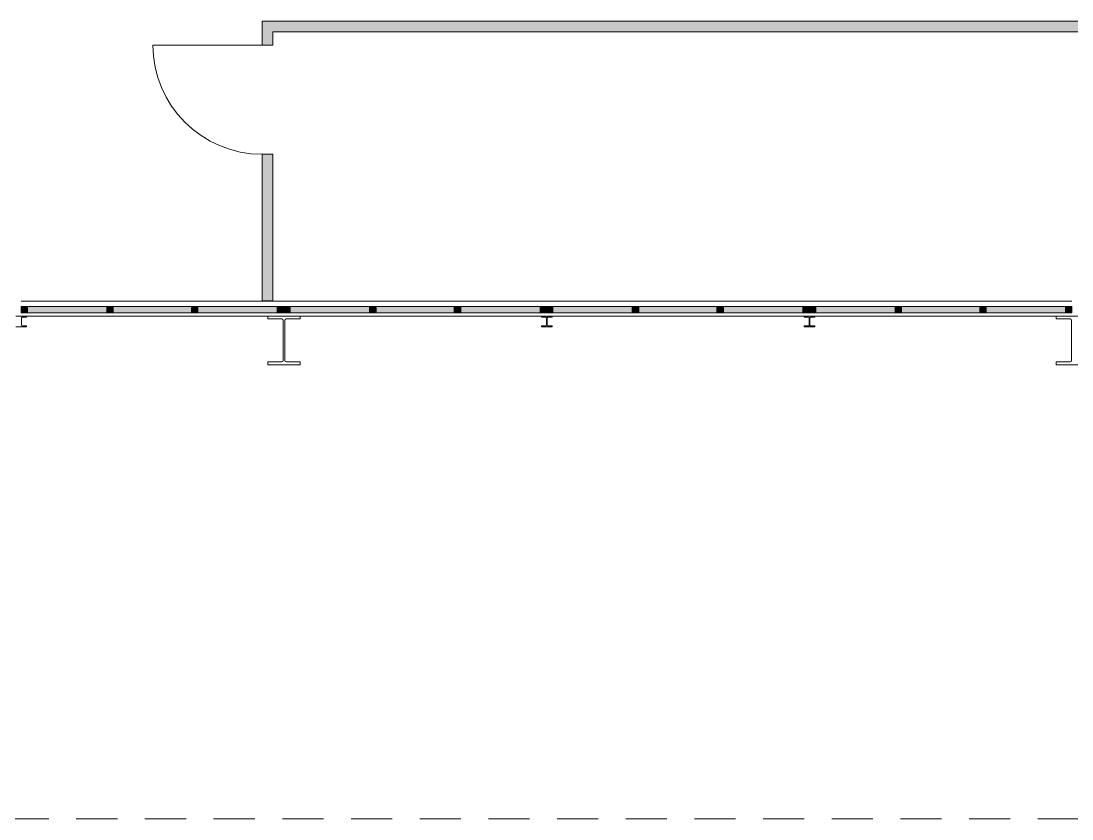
# Model space of a CAD drawing. Header units: inches. Extents: x 57357 to 155319, y 32663 to 109116.
# Drawn here: x 77112 to 86844, y 93405 to 100789 of the extents above; entities that cross this region are included whole.
import ezdxf

# ---------------------------------------------------------------- set-up
doc = ezdxf.new("R2010")
doc.units = ezdxf.units.IN
doc.header["$LTSCALE"] = 300
doc.header["$MEASUREMENT"] = 0
doc.linetypes.add('Strichlinie__lang', pattern=[2.12, 1.27, -0.85])
doc.linetypes.add('Wipeout_Contour', pattern=[1.01, 0.01, -1])
doc.layers.add('Grundebene', color=7, linetype='Continuous')

# ---------------------------------------------------------------- blocks, each defined once
blk = doc.blocks.new('Color_Area-35D')
at = {"layer": 'Grundebene', "true_color": 0xffffff, "transparency": 33554687}
blk.add_hatch(color=7, dxfattribs=at).paths.add_polyline_path([(77112.3, 98087.6), (77112.3, 98147.6), (77172.3, 98147.6), (77172.3, 98087.6)], flags=0)
at = {"layer": 'Grundebene', "color": 18, "linetype": 'Wipeout_Contour', "lineweight": 13, "true_color": 0x000000}
for p, q in [((77112.3, 98087.6), (77112.3, 98147.6)), ((77112.3, 98147.6), (77172.3, 98147.6)), ((77172.3, 98147.6), (77172.3, 98087.6)), ((77172.3, 98087.6), (77112.3, 98087.6))]:
    blk.add_line(p, q, dxfattribs=at)
blk = doc.blocks.new('Color_Area-363')
at = {"layer": 'Grundebene', "true_color": 0xffffff, "transparency": 33554687}
blk.add_hatch(color=7, dxfattribs=at).paths.add_polyline_path([(79545.3, 98147.6), (79545.3, 98087.6), (79485.3, 98087.6), (79485.3, 98147.6)], flags=0)
at = {"layer": 'Grundebene', "color": 18, "linetype": 'Wipeout_Contour', "lineweight": 13, "true_color": 0x000000}
for p, q in [((79485.3, 98087.6), (79485.3, 98147.6)), ((79485.3, 98147.6), (79545.3, 98147.6)), ((79545.3, 98147.6), (79545.3, 98087.6)), ((79545.3, 98087.6), (79485.3, 98087.6))]:
    blk.add_line(p, q, dxfattribs=at)
blk = doc.blocks.new('Color_Area-369')
at = {"layer": 'Grundebene', "true_color": 0xffffff, "transparency": 33554687}
blk.add_hatch(color=7, dxfattribs=at).paths.add_polyline_path([(77906.6, 98087.6), (77172.3, 98087.6), (77172.3, 98147.6), (77906.6, 98147.6)], flags=0)
at = {"layer": 'Grundebene', "color": 18, "linetype": 'Wipeout_Contour', "lineweight": 13, "true_color": 0x000000}
for p, q in [((77172.3, 98087.6), (77172.3, 98147.6)), ((77172.3, 98147.6), (77906.6, 98147.6)), ((77906.6, 98147.6), (77906.6, 98087.6)), ((77906.6, 98087.6), (77172.3, 98087.6))]:
    blk.add_line(p, q, dxfattribs=at)
blk = doc.blocks.new('Color_Area-36F')
at = {"layer": 'Grundebene', "true_color": 0xffffff, "transparency": 33554687}
blk.add_hatch(color=7, dxfattribs=at).paths.add_polyline_path([(77936.6, 98087.6), (77906.6, 98087.6), (77906.6, 98147.6), (77936.6, 98147.6)], flags=0)
at = {"layer": 'Grundebene', "color": 18, "linetype": 'Wipeout_Contour', "lineweight": 13, "true_color": 0x000000}
for p, q in [((77906.6, 98087.6), (77906.6, 98147.6)), ((77906.6, 98147.6), (77936.6, 98147.6)), ((77936.6, 98147.6), (77936.6, 98087.6)), ((77936.6, 98087.6), (77906.6, 98087.6))]:
    blk.add_line(p, q, dxfattribs=at)
blk = doc.blocks.new('Color_Area-375')
at = {"layer": 'Grundebene', "true_color": 0xffffff, "transparency": 33554687}
blk.add_hatch(color=7, dxfattribs=at).paths.add_polyline_path([(78690.9, 98087.6), (77966.6, 98087.6), (77966.6, 98147.6), (78690.9, 98147.6)], flags=0)
at = {"layer": 'Grundebene', "color": 18, "linetype": 'Wipeout_Contour', "lineweight": 13, "true_color": 0x000000}
for p, q in [((77966.6, 98087.6), (77966.6, 98147.6)), ((77966.6, 98147.6), (78690.9, 98147.6)), ((78690.9, 98147.6), (78690.9, 98087.6)), ((78690.9, 98087.6), (77966.6, 98087.6))]:
    blk.add_line(p, q, dxfattribs=at)
blk = doc.blocks.new('Color_Area-37B')
at = {"layer": 'Grundebene', "true_color": 0xffffff, "transparency": 33554687}
blk.add_hatch(color=7, dxfattribs=at).paths.add_polyline_path([(77966.6, 98087.6), (77936.6, 98087.6), (77936.6, 98147.6), (77966.6, 98147.6)], flags=0)
at = {"layer": 'Grundebene', "color": 18, "linetype": 'Wipeout_Contour', "lineweight": 13, "true_color": 0x000000}
for p, q in [((77936.6, 98087.6), (77936.6, 98147.6)), ((77936.6, 98147.6), (77966.6, 98147.6)), ((77966.6, 98147.6), (77966.6, 98087.6)), ((77966.6, 98087.6), (77936.6, 98087.6))]:
    blk.add_line(p, q, dxfattribs=at)
blk = doc.blocks.new('Color_Area-381')
at = {"layer": 'Grundebene', "true_color": 0xffffff, "transparency": 33554687}
blk.add_hatch(color=7, dxfattribs=at).paths.add_polyline_path([(78720.9, 98087.6), (78690.9, 98087.6), (78690.9, 98147.6), (78720.9, 98147.6)], flags=0)
at = {"layer": 'Grundebene', "color": 18, "linetype": 'Wipeout_Contour', "lineweight": 13, "true_color": 0x000000}
for p, q in [((78690.9, 98087.6), (78690.9, 98147.6)), ((78690.9, 98147.6), (78720.9, 98147.6)), ((78720.9, 98147.6), (78720.9, 98087.6)), ((78720.9, 98087.6), (78690.9, 98087.6))]:
    blk.add_line(p, q, dxfattribs=at)
blk = doc.blocks.new('Color_Area-387')
at = {"layer": 'Grundebene', "true_color": 0xffffff, "transparency": 33554687}
blk.add_hatch(color=7, dxfattribs=at).paths.add_polyline_path([(79485.3, 98087.6), (78750.9, 98087.6), (78750.9, 98147.6), (79485.3, 98147.6)], flags=0)
at = {"layer": 'Grundebene', "color": 18, "linetype": 'Wipeout_Contour', "lineweight": 13, "true_color": 0x000000}
for p, q in [((78750.9, 98087.6), (78750.9, 98147.6)), ((78750.9, 98147.6), (79485.3, 98147.6)), ((79485.3, 98147.6), (79485.3, 98087.6)), ((79485.3, 98087.6), (78750.9, 98087.6))]:
    blk.add_line(p, q, dxfattribs=at)
blk = doc.blocks.new('Color_Area-38D')
at = {"layer": 'Grundebene', "true_color": 0xffffff, "transparency": 33554687}
blk.add_hatch(color=7, dxfattribs=at).paths.add_polyline_path([(78750.9, 98087.6), (78720.9, 98087.6), (78720.9, 98147.6), (78750.9, 98147.6)], flags=0)
at = {"layer": 'Grundebene', "color": 18, "linetype": 'Wipeout_Contour', "lineweight": 13, "true_color": 0x000000}
for p, q in [((78720.9, 98087.6), (78720.9, 98147.6)), ((78720.9, 98147.6), (78750.9, 98147.6)), ((78750.9, 98147.6), (78750.9, 98087.6)), ((78750.9, 98087.6), (78720.9, 98087.6))]:
    blk.add_line(p, q, dxfattribs=at)
blk = doc.blocks.new('Color_Area-3B3')
at = {"layer": 'Grundebene', "true_color": 0xffffff, "transparency": 33554687}
blk.add_hatch(color=7, dxfattribs=at).paths.add_polyline_path([(79545.3, 98087.6), (79545.3, 98147.6), (79605.3, 98147.6), (79605.3, 98087.6)], flags=0)
at = {"layer": 'Grundebene', "color": 18, "linetype": 'Wipeout_Contour', "lineweight": 13, "true_color": 0x000000}
for p, q in [((79545.3, 98087.6), (79545.3, 98147.6)), ((79545.3, 98147.6), (79605.3, 98147.6)), ((79605.3, 98147.6), (79605.3, 98087.6)), ((79605.3, 98087.6), (79545.3, 98087.6))]:
    blk.add_line(p, q, dxfattribs=at)
blk = doc.blocks.new('Color_Area-3B9')
at = {"layer": 'Grundebene', "true_color": 0xffffff, "transparency": 33554687}
blk.add_hatch(color=7, dxfattribs=at).paths.add_polyline_path([(81978.3, 98147.6), (81978.3, 98087.6), (81918.3, 98087.6), (81918.3, 98147.6)], flags=0)
at = {"layer": 'Grundebene', "color": 18, "linetype": 'Wipeout_Contour', "lineweight": 13, "true_color": 0x000000}
for p, q in [((81918.3, 98087.6), (81918.3, 98147.6)), ((81918.3, 98147.6), (81978.3, 98147.6)), ((81978.3, 98147.6), (81978.3, 98087.6)), ((81978.3, 98087.6), (81918.3, 98087.6))]:
    blk.add_line(p, q, dxfattribs=at)
blk = doc.blocks.new('Color_Area-3BF')
at = {"layer": 'Grundebene', "true_color": 0xffffff, "transparency": 33554687}
blk.add_hatch(color=7, dxfattribs=at).paths.add_polyline_path([(80339.6, 98087.6), (79605.3, 98087.6), (79605.3, 98147.6), (80339.6, 98147.6)], flags=0)
at = {"layer": 'Grundebene', "color": 18, "linetype": 'Wipeout_Contour', "lineweight": 13, "true_color": 0x000000}
for p, q in [((79605.3, 98087.6), (79605.3, 98147.6)), ((79605.3, 98147.6), (80339.6, 98147.6)), ((80339.6, 98147.6), (80339.6, 98087.6)), ((80339.6, 98087.6), (79605.3, 98087.6))]:
    blk.add_line(p, q, dxfattribs=at)
blk = doc.blocks.new('Color_Area-3C5')
at = {"layer": 'Grundebene', "true_color": 0xffffff, "transparency": 33554687}
blk.add_hatch(color=7, dxfattribs=at).paths.add_polyline_path([(80369.6, 98087.6), (80339.6, 98087.6), (80339.6, 98147.6), (80369.6, 98147.6)], flags=0)
at = {"layer": 'Grundebene', "color": 18, "linetype": 'Wipeout_Contour', "lineweight": 13, "true_color": 0x000000}
for p, q in [((80339.6, 98087.6), (80339.6, 98147.6)), ((80339.6, 98147.6), (80369.6, 98147.6)), ((80369.6, 98147.6), (80369.6, 98087.6)), ((80369.6, 98087.6), (80339.6, 98087.6))]:
    blk.add_line(p, q, dxfattribs=at)
blk = doc.blocks.new('Color_Area-3CB')
at = {"layer": 'Grundebene', "true_color": 0xffffff, "transparency": 33554687}
blk.add_hatch(color=7, dxfattribs=at).paths.add_polyline_path([(81123.9, 98087.6), (80399.6, 98087.6), (80399.6, 98147.6), (81123.9, 98147.6)], flags=0)
at = {"layer": 'Grundebene', "color": 18, "linetype": 'Wipeout_Contour', "lineweight": 13, "true_color": 0x000000}
for p, q in [((80399.6, 98087.6), (80399.6, 98147.6)), ((80399.6, 98147.6), (81123.9, 98147.6)), ((81123.9, 98147.6), (81123.9, 98087.6)), ((81123.9, 98087.6), (80399.6, 98087.6))]:
    blk.add_line(p, q, dxfattribs=at)
blk = doc.blocks.new('Color_Area-3D1')
at = {"layer": 'Grundebene', "true_color": 0xffffff, "transparency": 33554687}
blk.add_hatch(color=7, dxfattribs=at).paths.add_polyline_path([(80399.6, 98087.6), (80369.6, 98087.6), (80369.6, 98147.6), (80399.6, 98147.6)], flags=0)
at = {"layer": 'Grundebene', "color": 18, "linetype": 'Wipeout_Contour', "lineweight": 13, "true_color": 0x000000}
for p, q in [((80369.6, 98087.6), (80369.6, 98147.6)), ((80369.6, 98147.6), (80399.6, 98147.6)), ((80399.6, 98147.6), (80399.6, 98087.6)), ((80399.6, 98087.6), (80369.6, 98087.6))]:
    blk.add_line(p, q, dxfattribs=at)
blk = doc.blocks.new('Color_Area-3D7')
at = {"layer": 'Grundebene', "true_color": 0xffffff, "transparency": 33554687}
blk.add_hatch(color=7, dxfattribs=at).paths.add_polyline_path([(81153.9, 98087.6), (81123.9, 98087.6), (81123.9, 98147.6), (81153.9, 98147.6)], flags=0)
at = {"layer": 'Grundebene', "color": 18, "linetype": 'Wipeout_Contour', "lineweight": 13, "true_color": 0x000000}
for p, q in [((81123.9, 98087.6), (81123.9, 98147.6)), ((81123.9, 98147.6), (81153.9, 98147.6)), ((81153.9, 98147.6), (81153.9, 98087.6)), ((81153.9, 98087.6), (81123.9, 98087.6))]:
    blk.add_line(p, q, dxfattribs=at)
blk = doc.blocks.new('Color_Area-3DD')
at = {"layer": 'Grundebene', "true_color": 0xffffff, "transparency": 33554687}
blk.add_hatch(color=7, dxfattribs=at).paths.add_polyline_path([(81918.3, 98087.6), (81183.9, 98087.6), (81183.9, 98147.6), (81918.3, 98147.6)], flags=0)
at = {"layer": 'Grundebene', "color": 18, "linetype": 'Wipeout_Contour', "lineweight": 13, "true_color": 0x000000}
for p, q in [((81183.9, 98087.6), (81183.9, 98147.6)), ((81183.9, 98147.6), (81918.3, 98147.6)), ((81918.3, 98147.6), (81918.3, 98087.6)), ((81918.3, 98087.6), (81183.9, 98087.6))]:
    blk.add_line(p, q, dxfattribs=at)
blk = doc.blocks.new('Color_Area-3E3')
at = {"layer": 'Grundebene', "true_color": 0xffffff, "transparency": 33554687}
blk.add_hatch(color=7, dxfattribs=at).paths.add_polyline_path([(81183.9, 98087.6), (81153.9, 98087.6), (81153.9, 98147.6), (81183.9, 98147.6)], flags=0)
at = {"layer": 'Grundebene', "color": 18, "linetype": 'Wipeout_Contour', "lineweight": 13, "true_color": 0x000000}
for p, q in [((81153.9, 98087.6), (81153.9, 98147.6)), ((81153.9, 98147.6), (81183.9, 98147.6)), ((81183.9, 98147.6), (81183.9, 98087.6)), ((81183.9, 98087.6), (81153.9, 98087.6))]:
    blk.add_line(p, q, dxfattribs=at)
blk = doc.blocks.new('Color_Area-409')
at = {"layer": 'Grundebene', "true_color": 0xffffff, "transparency": 33554687}
blk.add_hatch(color=7, dxfattribs=at).paths.add_polyline_path([(81978.3, 98087.6), (81978.3, 98147.6), (82038.3, 98147.6), (82038.3, 98087.6)], flags=0)
at = {"layer": 'Grundebene', "color": 18, "linetype": 'Wipeout_Contour', "lineweight": 13, "true_color": 0x000000}
for p, q in [((81978.3, 98087.6), (81978.3, 98147.6)), ((81978.3, 98147.6), (82038.3, 98147.6)), ((82038.3, 98147.6), (82038.3, 98087.6)), ((82038.3, 98087.6), (81978.3, 98087.6))]:
    blk.add_line(p, q, dxfattribs=at)
blk = doc.blocks.new('Color_Area-40F')
at = {"layer": 'Grundebene', "true_color": 0xffffff, "transparency": 33554687}
blk.add_hatch(color=7, dxfattribs=at).paths.add_polyline_path([(84411.3, 98147.6), (84411.3, 98087.6), (84351.3, 98087.6), (84351.3, 98147.6)], flags=0)
at = {"layer": 'Grundebene', "color": 18, "linetype": 'Wipeout_Contour', "lineweight": 13, "true_color": 0x000000}
for p, q in [((84351.3, 98087.6), (84351.3, 98147.6)), ((84351.3, 98147.6), (84411.3, 98147.6)), ((84411.3, 98147.6), (84411.3, 98087.6)), ((84411.3, 98087.6), (84351.3, 98087.6))]:
    blk.add_line(p, q, dxfattribs=at)
blk = doc.blocks.new('Color_Area-415')
at = {"layer": 'Grundebene', "true_color": 0xffffff, "transparency": 33554687}
blk.add_hatch(color=7, dxfattribs=at).paths.add_polyline_path([(82772.6, 98087.6), (82038.3, 98087.6), (82038.3, 98147.6), (82772.6, 98147.6)], flags=0)
at = {"layer": 'Grundebene', "color": 18, "linetype": 'Wipeout_Contour', "lineweight": 13, "true_color": 0x000000}
for p, q in [((82038.3, 98087.6), (82038.3, 98147.6)), ((82038.3, 98147.6), (82772.6, 98147.6)), ((82772.6, 98147.6), (82772.6, 98087.6)), ((82772.6, 98087.6), (82038.3, 98087.6))]:
    blk.add_line(p, q, dxfattribs=at)
blk = doc.blocks.new('Color_Area-41B')
at = {"layer": 'Grundebene', "true_color": 0xffffff, "transparency": 33554687}
blk.add_hatch(color=7, dxfattribs=at).paths.add_polyline_path([(82802.6, 98087.6), (82772.6, 98087.6), (82772.6, 98147.6), (82802.6, 98147.6)], flags=0)
at = {"layer": 'Grundebene', "color": 18, "linetype": 'Wipeout_Contour', "lineweight": 13, "true_color": 0x000000}
for p, q in [((82772.6, 98087.6), (82772.6, 98147.6)), ((82772.6, 98147.6), (82802.6, 98147.6)), ((82802.6, 98147.6), (82802.6, 98087.6)), ((82802.6, 98087.6), (82772.6, 98087.6))]:
    blk.add_line(p, q, dxfattribs=at)
blk = doc.blocks.new('Color_Area-421')
at = {"layer": 'Grundebene', "true_color": 0xffffff, "transparency": 33554687}
blk.add_hatch(color=7, dxfattribs=at).paths.add_polyline_path([(83556.9, 98087.6), (82832.6, 98087.6), (82832.6, 98147.6), (83556.9, 98147.6)], flags=0)
at = {"layer": 'Grundebene', "color": 18, "linetype": 'Wipeout_Contour', "lineweight": 13, "true_color": 0x000000}
for p, q in [((82832.6, 98087.6), (82832.6, 98147.6)), ((82832.6, 98147.6), (83556.9, 98147.6)), ((83556.9, 98147.6), (83556.9, 98087.6)), ((83556.9, 98087.6), (82832.6, 98087.6))]:
    blk.add_line(p, q, dxfattribs=at)
blk = doc.blocks.new('Color_Area-427')
at = {"layer": 'Grundebene', "true_color": 0xffffff, "transparency": 33554687}
blk.add_hatch(color=7, dxfattribs=at).paths.add_polyline_path([(82832.6, 98087.6), (82802.6, 98087.6), (82802.6, 98147.6), (82832.6, 98147.6)], flags=0)
at = {"layer": 'Grundebene', "color": 18, "linetype": 'Wipeout_Contour', "lineweight": 13, "true_color": 0x000000}
for p, q in [((82802.6, 98087.6), (82802.6, 98147.6)), ((82802.6, 98147.6), (82832.6, 98147.6)), ((82832.6, 98147.6), (82832.6, 98087.6)), ((82832.6, 98087.6), (82802.6, 98087.6))]:
    blk.add_line(p, q, dxfattribs=at)
blk = doc.blocks.new('Color_Area-42D')
at = {"layer": 'Grundebene', "true_color": 0xffffff, "transparency": 33554687}
blk.add_hatch(color=7, dxfattribs=at).paths.add_polyline_path([(83586.9, 98087.6), (83556.9, 98087.6), (83556.9, 98147.6), (83586.9, 98147.6)], flags=0)
at = {"layer": 'Grundebene', "color": 18, "linetype": 'Wipeout_Contour', "lineweight": 13, "true_color": 0x000000}
for p, q in [((83556.9, 98087.6), (83556.9, 98147.6)), ((83556.9, 98147.6), (83586.9, 98147.6)), ((83586.9, 98147.6), (83586.9, 98087.6)), ((83586.9, 98087.6), (83556.9, 98087.6))]:
    blk.add_line(p, q, dxfattribs=at)
blk = doc.blocks.new('Color_Area-433')
at = {"layer": 'Grundebene', "true_color": 0xffffff, "transparency": 33554687}
blk.add_hatch(color=7, dxfattribs=at).paths.add_polyline_path([(84351.3, 98087.6), (83616.9, 98087.6), (83616.9, 98147.6), (84351.3, 98147.6)], flags=0)
at = {"layer": 'Grundebene', "color": 18, "linetype": 'Wipeout_Contour', "lineweight": 13, "true_color": 0x000000}
for p, q in [((83616.9, 98087.6), (83616.9, 98147.6)), ((83616.9, 98147.6), (84351.3, 98147.6)), ((84351.3, 98147.6), (84351.3, 98087.6)), ((84351.3, 98087.6), (83616.9, 98087.6))]:
    blk.add_line(p, q, dxfattribs=at)
blk = doc.blocks.new('Color_Area-439')
at = {"layer": 'Grundebene', "true_color": 0xffffff, "transparency": 33554687}
blk.add_hatch(color=7, dxfattribs=at).paths.add_polyline_path([(83616.9, 98087.6), (83586.9, 98087.6), (83586.9, 98147.6), (83616.9, 98147.6)], flags=0)
at = {"layer": 'Grundebene', "color": 18, "linetype": 'Wipeout_Contour', "lineweight": 13, "true_color": 0x000000}
for p, q in [((83586.9, 98087.6), (83586.9, 98147.6)), ((83586.9, 98147.6), (83616.9, 98147.6)), ((83616.9, 98147.6), (83616.9, 98087.6)), ((83616.9, 98087.6), (83586.9, 98087.6))]:
    blk.add_line(p, q, dxfattribs=at)
blk = doc.blocks.new('Color_Area-45F')
at = {"layer": 'Grundebene', "true_color": 0xffffff, "transparency": 33554687}
blk.add_hatch(color=7, dxfattribs=at).paths.add_polyline_path([(84411.3, 98087.6), (84411.3, 98147.6), (84471.3, 98147.6), (84471.3, 98087.6)], flags=0)
at = {"layer": 'Grundebene', "color": 18, "linetype": 'Wipeout_Contour', "lineweight": 13, "true_color": 0x000000}
for p, q in [((84411.3, 98087.6), (84411.3, 98147.6)), ((84411.3, 98147.6), (84471.3, 98147.6)), ((84471.3, 98147.6), (84471.3, 98087.6)), ((84471.3, 98087.6), (84411.3, 98087.6))]:
    blk.add_line(p, q, dxfattribs=at)
blk = doc.blocks.new('Color_Area-465')
at = {"layer": 'Grundebene', "true_color": 0xffffff, "transparency": 33554687}
blk.add_hatch(color=7, dxfattribs=at).paths.add_polyline_path([(86844.3, 98147.6), (86844.3, 98087.6), (86784.3, 98087.6), (86784.3, 98147.6)], flags=0)
at = {"layer": 'Grundebene', "color": 18, "linetype": 'Wipeout_Contour', "lineweight": 13, "true_color": 0x000000}
for p, q in [((86784.3, 98087.6), (86784.3, 98147.6)), ((86784.3, 98147.6), (86844.3, 98147.6)), ((86844.3, 98147.6), (86844.3, 98087.6)), ((86844.3, 98087.6), (86784.3, 98087.6))]:
    blk.add_line(p, q, dxfattribs=at)
blk = doc.blocks.new('Color_Area-46B')
at = {"layer": 'Grundebene', "true_color": 0xffffff, "transparency": 33554687}
blk.add_hatch(color=7, dxfattribs=at).paths.add_polyline_path([(85205.6, 98087.6), (84471.3, 98087.6), (84471.3, 98147.6), (85205.6, 98147.6)], flags=0)
at = {"layer": 'Grundebene', "color": 18, "linetype": 'Wipeout_Contour', "lineweight": 13, "true_color": 0x000000}
for p, q in [((84471.3, 98087.6), (84471.3, 98147.6)), ((84471.3, 98147.6), (85205.6, 98147.6)), ((85205.6, 98147.6), (85205.6, 98087.6)), ((85205.6, 98087.6), (84471.3, 98087.6))]:
    blk.add_line(p, q, dxfattribs=at)
blk = doc.blocks.new('Color_Area-471')
at = {"layer": 'Grundebene', "true_color": 0xffffff, "transparency": 33554687}
blk.add_hatch(color=7, dxfattribs=at).paths.add_polyline_path([(85235.6, 98087.6), (85205.6, 98087.6), (85205.6, 98147.6), (85235.6, 98147.6)], flags=0)
at = {"layer": 'Grundebene', "color": 18, "linetype": 'Wipeout_Contour', "lineweight": 13, "true_color": 0x000000}
for p, q in [((85205.6, 98087.6), (85205.6, 98147.6)), ((85205.6, 98147.6), (85235.6, 98147.6)), ((85235.6, 98147.6), (85235.6, 98087.6)), ((85235.6, 98087.6), (85205.6, 98087.6))]:
    blk.add_line(p, q, dxfattribs=at)
blk = doc.blocks.new('Color_Area-477')
at = {"layer": 'Grundebene', "true_color": 0xffffff, "transparency": 33554687}
blk.add_hatch(color=7, dxfattribs=at).paths.add_polyline_path([(85989.9, 98087.6), (85265.6, 98087.6), (85265.6, 98147.6), (85989.9, 98147.6)], flags=0)
at = {"layer": 'Grundebene', "color": 18, "linetype": 'Wipeout_Contour', "lineweight": 13, "true_color": 0x000000}
for p, q in [((85265.6, 98087.6), (85265.6, 98147.6)), ((85265.6, 98147.6), (85989.9, 98147.6)), ((85989.9, 98147.6), (85989.9, 98087.6)), ((85989.9, 98087.6), (85265.6, 98087.6))]:
    blk.add_line(p, q, dxfattribs=at)
blk = doc.blocks.new('Color_Area-47D')
at = {"layer": 'Grundebene', "true_color": 0xffffff, "transparency": 33554687}
blk.add_hatch(color=7, dxfattribs=at).paths.add_polyline_path([(85265.6, 98087.6), (85235.6, 98087.6), (85235.6, 98147.6), (85265.6, 98147.6)], flags=0)
at = {"layer": 'Grundebene', "color": 18, "linetype": 'Wipeout_Contour', "lineweight": 13, "true_color": 0x000000}
for p, q in [((85235.6, 98087.6), (85235.6, 98147.6)), ((85235.6, 98147.6), (85265.6, 98147.6)), ((85265.6, 98147.6), (85265.6, 98087.6)), ((85265.6, 98087.6), (85235.6, 98087.6))]:
    blk.add_line(p, q, dxfattribs=at)
blk = doc.blocks.new('Color_Area-483')
at = {"layer": 'Grundebene', "true_color": 0xffffff, "transparency": 33554687}
blk.add_hatch(color=7, dxfattribs=at).paths.add_polyline_path([(86019.9, 98087.6), (85989.9, 98087.6), (85989.9, 98147.6), (86019.9, 98147.6)], flags=0)
at = {"layer": 'Grundebene', "color": 18, "linetype": 'Wipeout_Contour', "lineweight": 13, "true_color": 0x000000}
for p, q in [((85989.9, 98087.6), (85989.9, 98147.6)), ((85989.9, 98147.6), (86019.9, 98147.6)), ((86019.9, 98147.6), (86019.9, 98087.6)), ((86019.9, 98087.6), (85989.9, 98087.6))]:
    blk.add_line(p, q, dxfattribs=at)
blk = doc.blocks.new('Color_Area-489')
at = {"layer": 'Grundebene', "true_color": 0xffffff, "transparency": 33554687}
blk.add_hatch(color=7, dxfattribs=at).paths.add_polyline_path([(86784.3, 98087.6), (86049.9, 98087.6), (86049.9, 98147.6), (86784.3, 98147.6)], flags=0)
at = {"layer": 'Grundebene', "color": 18, "linetype": 'Wipeout_Contour', "lineweight": 13, "true_color": 0x000000}
for p, q in [((86049.9, 98087.6), (86049.9, 98147.6)), ((86049.9, 98147.6), (86784.3, 98147.6)), ((86784.3, 98147.6), (86784.3, 98087.6)), ((86784.3, 98087.6), (86049.9, 98087.6))]:
    blk.add_line(p, q, dxfattribs=at)
blk = doc.blocks.new('Color_Area-48F')
at = {"layer": 'Grundebene', "true_color": 0xffffff, "transparency": 33554687}
blk.add_hatch(color=7, dxfattribs=at).paths.add_polyline_path([(86049.9, 98087.6), (86019.9, 98087.6), (86019.9, 98147.6), (86049.9, 98147.6)], flags=0)
at = {"layer": 'Grundebene', "color": 18, "linetype": 'Wipeout_Contour', "lineweight": 13, "true_color": 0x000000}
for p, q in [((86019.9, 98087.6), (86019.9, 98147.6)), ((86019.9, 98147.6), (86049.9, 98147.6)), ((86049.9, 98147.6), (86049.9, 98087.6)), ((86049.9, 98087.6), (86019.9, 98087.6))]:
    blk.add_line(p, q, dxfattribs=at)

msp = doc.modelspace()

# ---------------------------------------------------------------- hatches: boundary and pattern name
at = {"layer": 'Grundebene', "true_color": 0x000000, "transparency": 33554687}
for points in [[(79343.9, 100788.7), (107424.1, 100788.7), (107424.1, 100688.7), (79443.9, 100688.7)], [(79443.9, 100566.1), (79443.9, 100688.7), (79343.9, 100788.7), (79343.9, 100566.1)], [(79343.9, 99556.1), (79343.9, 98198.4), (79443.9, 98198.4), (79443.9, 99556.1)]]:
    msp.add_hatch(color=18, dxfattribs=at).paths.add_polyline_path(points, flags=0)

# ---------------------------------------------------------------- linework, layer by layer
at = {"layer": 'Grundebene', "color": 18, "linetype": 'Continuous', "lineweight": 13, "true_color": 0x000000}
for p, q in [((107424.1, 100788.7), (79343.9, 100788.7)), ((79343.9, 100788.7), (79343.9, 100566.1)), ((79443.9, 100688.7), (107424.1, 100688.7)), ((79443.9, 100566.1), (79443.9, 100688.7)), ((79343.9, 100566.1), (78333.9, 100566.1)), ((79343.9, 100566.1), (79393.9, 100566.1)), ((79343.9, 100566.1), (79393.9, 100566.1)), ((79393.9, 100566.1), (79443.9, 100566.1)), ((79343.9, 99556.1), (79393.9, 99556.1)), ((79343.9, 99556.1), (79343.9, 98198.4)), ((79343.9, 99556.1), (79393.9, 99556.1)), ((79393.9, 99556.1), (79443.9, 99556.1)), ((79443.9, 98198.4), (79443.9, 99556.1)), ((77112.3, 98197.6), (79545.3, 98197.6)), ((79343.9, 98198.4), (79443.9, 98198.4)), ((79545.3, 98197.6), (81978.3, 98197.6)), ((81978.3, 98197.6), (84411.3, 98197.6)), ((84411.3, 98197.6), (86844.3, 98197.6)), ((77112.3, 98147.6), (77172.3, 98147.6)), ((77112.3, 98087.6), (77112.3, 98147.6)), ((77172.3, 98147.6), (77172.3, 98087.6)), ((77172.3, 98147.6), (77906.6, 98147.6)), ((77906.6, 98087.6), (77906.6, 98147.6)), ((77906.6, 98147.6), (77936.6, 98147.6)), ((77936.6, 98147.6), (77936.6, 98087.6)), ((77936.6, 98087.6), (77936.6, 98147.6)), ((77936.6, 98147.6), (77966.6, 98147.6)), ((77966.6, 98147.6), (78690.9, 98147.6)), ((77966.6, 98147.6), (77966.6, 98087.6)), ((78690.9, 98087.6), (78690.9, 98147.6)), ((78690.9, 98147.6), (78720.9, 98147.6)), ((78720.9, 98147.6), (78720.9, 98087.6)), ((78720.9, 98087.6), (78720.9, 98147.6)), ((78720.9, 98147.6), (78750.9, 98147.6)), ((78750.9, 98147.6), (79485.3, 98147.6)), ((78750.9, 98147.6), (78750.9, 98087.6)), ((79485.3, 98087.6), (79485.3, 98147.6)), ((79485.3, 98147.6), (79545.3, 98147.6)), ((79545.3, 98087.6), (79545.3, 98147.6)), ((79545.3, 98147.6), (79605.3, 98147.6)), ((79545.3, 98087.6), (79545.3, 98147.6)), ((79605.3, 98147.6), (79605.3, 98087.6)), ((79605.3, 98147.6), (80339.6, 98147.6)), ((80339.6, 98087.6), (80339.6, 98147.6)), ((80339.6, 98147.6), (80369.6, 98147.6)), ((80369.6, 98147.6), (80369.6, 98087.6)), ((80369.6, 98087.6), (80369.6, 98147.6)), ((80369.6, 98147.6), (80399.6, 98147.6)), ((80399.6, 98147.6), (81123.9, 98147.6)), ((80399.6, 98147.6), (80399.6, 98087.6)), ((81123.9, 98087.6), (81123.9, 98147.6)), ((81123.9, 98147.6), (81153.9, 98147.6)), ((81153.9, 98147.6), (81153.9, 98087.6)), ((81153.9, 98087.6), (81153.9, 98147.6)), ((81153.9, 98147.6), (81183.9, 98147.6)), ((81183.9, 98147.6), (81918.3, 98147.6)), ((81183.9, 98147.6), (81183.9, 98087.6)), ((81918.3, 98087.6), (81918.3, 98147.6)), ((81918.3, 98147.6), (81978.3, 98147.6)), ((81978.3, 98087.6), (81978.3, 98147.6)), ((81978.3, 98147.6), (82038.3, 98147.6)), ((81978.3, 98087.6), (81978.3, 98147.6)), ((82038.3, 98147.6), (82038.3, 98087.6)), ((82038.3, 98147.6), (82772.6, 98147.6)), ((82772.6, 98087.6), (82772.6, 98147.6)), ((82772.6, 98147.6), (82802.6, 98147.6)), ((82802.6, 98147.6), (82802.6, 98087.6)), ((82802.6, 98087.6), (82802.6, 98147.6)), ((82802.6, 98147.6), (82832.6, 98147.6)), ((82832.6, 98147.6), (83556.9, 98147.6)), ((82832.6, 98147.6), (82832.6, 98087.6)), ((83556.9, 98087.6), (83556.9, 98147.6)), ((83556.9, 98147.6), (83586.9, 98147.6)), ((83586.9, 98147.6), (83586.9, 98087.6)), ((83586.9, 98087.6), (83586.9, 98147.6)), ((83586.9, 98147.6), (83616.9, 98147.6)), ((83616.9, 98147.6), (84351.3, 98147.6)), ((83616.9, 98147.6), (83616.9, 98087.6)), ((84351.3, 98087.6), (84351.3, 98147.6)), ((84351.3, 98147.6), (84411.3, 98147.6)), ((84411.3, 98087.6), (84411.3, 98147.6)), ((84411.3, 98147.6), (84471.3, 98147.6)), ((84411.3, 98087.6), (84411.3, 98147.6)), ((84471.3, 98147.6), (84471.3, 98087.6)), ((84471.3, 98147.6), (85205.6, 98147.6)), ((85205.6, 98087.6), (85205.6, 98147.6)), ((85205.6, 98147.6), (85235.6, 98147.6)), ((85235.6, 98147.6), (85235.6, 98087.6)), ((85235.6, 98087.6), (85235.6, 98147.6)), ((85235.6, 98147.6), (85265.6, 98147.6)), ((85265.6, 98147.6), (85989.9, 98147.6)), ((85265.6, 98147.6), (85265.6, 98087.6)), ((85989.9, 98087.6), (85989.9, 98147.6)), ((85989.9, 98147.6), (86019.9, 98147.6)), ((86019.9, 98147.6), (86019.9, 98087.6)), ((86019.9, 98087.6), (86019.9, 98147.6)), ((86019.9, 98147.6), (86049.9, 98147.6)), ((86049.9, 98147.6), (86784.3, 98147.6)), ((86049.9, 98147.6), (86049.9, 98087.6)), ((86784.3, 98087.6), (86784.3, 98147.6)), ((86784.3, 98147.6), (86844.3, 98147.6)), ((86844.3, 98087.6), (86844.3, 98147.6)), ((77164.3, 98057.6), (77064.3, 98057.6)), ((77172.3, 98087.6), (77112.3, 98087.6)), ((77112.3, 98057.6), (79545.3, 98057.6)), ((77117.3, 97973.6), (77117.3, 98041.6)), ((77123.3, 98047.6), (77164.3, 98047.6)), ((77164.3, 98047.6), (77164.3, 98057.6)), ((77906.6, 98087.6), (77172.3, 98087.6)), ((77936.6, 98087.6), (77906.6, 98087.6)), ((77966.6, 98087.6), (77936.6, 98087.6)), ((78690.9, 98087.6), (77966.6, 98087.6)), ((78720.9, 98087.6), (78690.9, 98087.6)), ((78750.9, 98087.6), (78720.9, 98087.6)), ((79485.3, 98087.6), (78750.9, 98087.6)), ((79697.3, 98057.6), (79397.3, 98057.6)), ((79397.3, 98057.6), (79397.3, 98031.6)), ((79397.3, 98031.6), (79526.3, 98031.6)), ((79545.3, 98087.6), (79485.3, 98087.6)), ((79540.3, 98017.6), (79540.3, 97647.6)), ((79605.3, 98087.6), (79545.3, 98087.6)), ((79545.3, 98057.6), (81978.3, 98057.6)), ((79554.3, 97647.6), (79554.3, 98017.6)), ((79568.3, 98031.6), (79697.3, 98031.6)), ((80339.6, 98087.6), (79605.3, 98087.6)), ((79697.3, 98031.6), (79697.3, 98057.6)), ((80369.6, 98087.6), (80339.6, 98087.6)), ((80399.6, 98087.6), (80369.6, 98087.6)), ((81123.9, 98087.6), (80399.6, 98087.6)), ((81153.9, 98087.6), (81123.9, 98087.6)), ((81183.9, 98087.6), (81153.9, 98087.6)), ((81918.3, 98087.6), (81183.9, 98087.6)), ((81978.3, 98087.6), (81918.3, 98087.6)), ((82031.3, 98057.6), (81931.3, 98057.6)), ((81931.3, 98057.6), (81931.3, 98047.6)), ((81931.3, 98047.6), (81972.3, 98047.6)), ((82038.3, 98087.6), (81978.3, 98087.6)), ((81978.3, 98057.6), (84411.3, 98057.6)), ((81978.3, 98041.6), (81978.3, 97973.6)), ((81984.3, 97973.6), (81984.3, 98041.6)), ((81990.3, 98047.6), (82031.3, 98047.6)), ((82031.3, 98047.6), (82031.3, 98057.6)), ((82772.6, 98087.6), (82038.3, 98087.6)), ((82802.6, 98087.6), (82772.6, 98087.6)), ((82832.6, 98087.6), (82802.6, 98087.6)), ((83556.9, 98087.6), (82832.6, 98087.6)), ((83586.9, 98087.6), (83556.9, 98087.6)), ((83616.9, 98087.6), (83586.9, 98087.6)), ((84351.3, 98087.6), (83616.9, 98087.6)), ((84411.3, 98087.6), (84351.3, 98087.6)), ((84464.3, 98057.6), (84364.3, 98057.6)), ((84364.3, 98057.6), (84364.3, 98047.6)), ((84364.3, 98047.6), (84405.3, 98047.6)), ((84471.3, 98087.6), (84411.3, 98087.6)), ((84411.3, 98057.6), (86844.3, 98057.6)), ((84411.3, 98041.6), (84411.3, 97973.6)), ((84417.3, 97973.6), (84417.3, 98041.6)), ((84423.3, 98047.6), (84464.3, 98047.6)), ((84464.3, 98047.6), (84464.3, 98057.6)), ((85205.6, 98087.6), (84471.3, 98087.6)), ((85235.6, 98087.6), (85205.6, 98087.6)), ((85265.6, 98087.6), (85235.6, 98087.6)), ((85989.9, 98087.6), (85265.6, 98087.6)), ((86019.9, 98087.6), (85989.9, 98087.6)), ((86049.9, 98087.6), (86019.9, 98087.6)), ((86784.3, 98087.6), (86049.9, 98087.6)), ((86997.3, 98057.6), (86697.3, 98057.6)), ((86697.3, 98057.6), (86697.3, 98031.6)), ((86697.3, 98031.6), (86826.3, 98031.6)), ((86844.3, 98087.6), (86784.3, 98087.6)), ((86840.3, 98017.6), (86840.3, 97647.6)), ((77064.3, 97957.6), (77164.3, 97957.6)), ((77164.3, 97967.6), (77123.3, 97967.6)), ((77164.3, 97957.6), (77164.3, 97967.6)), ((81972.3, 97967.6), (81931.3, 97967.6)), ((81931.3, 97967.6), (81931.3, 97957.6)), ((81931.3, 97957.6), (82031.3, 97957.6)), ((82031.3, 97967.6), (81990.3, 97967.6)), ((82031.3, 97957.6), (82031.3, 97967.6)), ((84405.3, 97967.6), (84364.3, 97967.6)), ((84364.3, 97967.6), (84364.3, 97957.6)), ((84364.3, 97957.6), (84464.3, 97957.6)), ((84464.3, 97967.6), (84423.3, 97967.6)), ((84464.3, 97957.6), (84464.3, 97967.6)), ((79526.3, 97633.6), (79397.3, 97633.6)), ((79397.3, 97633.6), (79397.3, 97607.6)), ((79697.3, 97633.6), (79568.3, 97633.6)), ((79697.3, 97607.6), (79697.3, 97633.6)), ((86826.3, 97633.6), (86697.3, 97633.6)), ((86697.3, 97633.6), (86697.3, 97607.6)), ((79397.3, 97607.6), (79697.3, 97607.6)), ((86697.3, 97607.6), (86997.3, 97607.6))]:
    msp.add_line(p, q, dxfattribs=at)
at = {"layer": 'Grundebene', "color": 18, "linetype": 'Strichlinie__lang', "lineweight": 13, "true_color": 0x000000}
msp.add_line((137789.1, 93404.7), (64864.3, 93404.7), dxfattribs=at)
at = {"layer": 'Grundebene', "color": 18, "linetype": 'Wipeout_Contour', "lineweight": 13, "true_color": 0x000000}
for points in [[(77112.3, 98147.6), (77172.3, 98147.6), (77172.3, 98087.6), (77112.3, 98087.6), (77112.3, 98147.6)], [(77172.3, 98087.6), (77172.3, 98147.6), (77906.6, 98147.6), (77906.6, 98087.6), (77172.3, 98087.6)], [(77906.6, 98087.6), (77906.6, 98147.6), (77936.6, 98147.6), (77936.6, 98087.6), (77906.6, 98087.6)], [(77936.6, 98087.6), (77936.6, 98147.6), (77966.6, 98147.6), (77966.6, 98087.6), (77936.6, 98087.6)], [(77966.6, 98087.6), (77966.6, 98147.6), (78690.9, 98147.6), (78690.9, 98087.6), (77966.6, 98087.6)], [(78690.9, 98087.6), (78690.9, 98147.6), (78720.9, 98147.6), (78720.9, 98087.6), (78690.9, 98087.6)], [(78720.9, 98087.6), (78720.9, 98147.6), (78750.9, 98147.6), (78750.9, 98087.6), (78720.9, 98087.6)], [(78750.9, 98087.6), (78750.9, 98147.6), (79485.3, 98147.6), (79485.3, 98087.6), (78750.9, 98087.6)], [(79545.3, 98087.6), (79485.3, 98087.6), (79485.3, 98147.6), (79545.3, 98147.6), (79545.3, 98087.6)], [(79545.3, 98147.6), (79605.3, 98147.6), (79605.3, 98087.6), (79545.3, 98087.6), (79545.3, 98147.6)], [(79605.3, 98087.6), (79605.3, 98147.6), (80339.6, 98147.6), (80339.6, 98087.6), (79605.3, 98087.6)], [(80339.6, 98087.6), (80339.6, 98147.6), (80369.6, 98147.6), (80369.6, 98087.6), (80339.6, 98087.6)], [(80369.6, 98087.6), (80369.6, 98147.6), (80399.6, 98147.6), (80399.6, 98087.6), (80369.6, 98087.6)], [(80399.6, 98087.6), (80399.6, 98147.6), (81123.9, 98147.6), (81123.9, 98087.6), (80399.6, 98087.6)], [(81123.9, 98087.6), (81123.9, 98147.6), (81153.9, 98147.6), (81153.9, 98087.6), (81123.9, 98087.6)], [(81153.9, 98087.6), (81153.9, 98147.6), (81183.9, 98147.6), (81183.9, 98087.6), (81153.9, 98087.6)], [(81183.9, 98087.6), (81183.9, 98147.6), (81918.3, 98147.6), (81918.3, 98087.6), (81183.9, 98087.6)], [(81978.3, 98087.6), (81918.3, 98087.6), (81918.3, 98147.6), (81978.3, 98147.6), (81978.3, 98087.6)], [(81978.3, 98147.6), (82038.3, 98147.6), (82038.3, 98087.6), (81978.3, 98087.6), (81978.3, 98147.6)], [(82038.3, 98087.6), (82038.3, 98147.6), (82772.6, 98147.6), (82772.6, 98087.6), (82038.3, 98087.6)], [(82772.6, 98087.6), (82772.6, 98147.6), (82802.6, 98147.6), (82802.6, 98087.6), (82772.6, 98087.6)], [(82802.6, 98087.6), (82802.6, 98147.6), (82832.6, 98147.6), (82832.6, 98087.6), (82802.6, 98087.6)], [(82832.6, 98087.6), (82832.6, 98147.6), (83556.9, 98147.6), (83556.9, 98087.6), (82832.6, 98087.6)], [(83556.9, 98087.6), (83556.9, 98147.6), (83586.9, 98147.6), (83586.9, 98087.6), (83556.9, 98087.6)], [(83586.9, 98087.6), (83586.9, 98147.6), (83616.9, 98147.6), (83616.9, 98087.6), (83586.9, 98087.6)], [(83616.9, 98087.6), (83616.9, 98147.6), (84351.3, 98147.6), (84351.3, 98087.6), (83616.9, 98087.6)], [(84411.3, 98087.6), (84351.3, 98087.6), (84351.3, 98147.6), (84411.3, 98147.6), (84411.3, 98087.6)], [(84411.3, 98147.6), (84471.3, 98147.6), (84471.3, 98087.6), (84411.3, 98087.6), (84411.3, 98147.6)], [(84471.3, 98087.6), (84471.3, 98147.6), (85205.6, 98147.6), (85205.6, 98087.6), (84471.3, 98087.6)], [(85205.6, 98087.6), (85205.6, 98147.6), (85235.6, 98147.6), (85235.6, 98087.6), (85205.6, 98087.6)], [(85235.6, 98087.6), (85235.6, 98147.6), (85265.6, 98147.6), (85265.6, 98087.6), (85235.6, 98087.6)], [(85265.6, 98087.6), (85265.6, 98147.6), (85989.9, 98147.6), (85989.9, 98087.6), (85265.6, 98087.6)], [(85989.9, 98087.6), (85989.9, 98147.6), (86019.9, 98147.6), (86019.9, 98087.6), (85989.9, 98087.6)], [(86019.9, 98087.6), (86019.9, 98147.6), (86049.9, 98147.6), (86049.9, 98087.6), (86019.9, 98087.6)], [(86049.9, 98087.6), (86049.9, 98147.6), (86784.3, 98147.6), (86784.3, 98087.6), (86049.9, 98087.6)], [(86844.3, 98087.6), (86784.3, 98087.6), (86784.3, 98147.6), (86844.3, 98147.6), (86844.3, 98087.6)]]:
    msp.add_lwpolyline(points, dxfattribs=at)
at = {"layer": 'Grundebene', "color": 18, "linetype": 'Continuous', "lineweight": 13, "true_color": 0x000000}
for centre, radius, start, end in [((79343.9, 100566.1), 1010, 180, 270), ((77123.3, 98041.6), 6, 90, 180), ((79526.3, 98017.6), 14, 360, 90), ((79568.3, 98017.6), 14, 90, 180), ((81972.3, 98041.6), 6, 360, 90), ((81990.3, 98041.6), 6, 90, 180), ((84405.3, 98041.6), 6, 360, 90), ((84423.3, 98041.6), 6, 90, 180), ((86826.3, 98017.6), 14, 360, 90), ((77123.3, 97973.6), 6, 180, 270), ((81972.3, 97973.6), 6, 270, 360), ((81990.3, 97973.6), 6, 180, 270), ((84405.3, 97973.6), 6, 270, 360), ((84423.3, 97973.6), 6, 180, 270), ((79526.3, 97647.6), 14, 270, 0), ((79568.3, 97647.6), 14, 180, 270), ((86826.3, 97647.6), 14, 270, 0)]:
    msp.add_arc(centre, radius, start, end, dxfattribs=at)

# ---------------------------------------------------------------- block references
at = {"layer": 'Grundebene'}
for name in ['Color_Area-35D', 'Color_Area-369', 'Color_Area-36F', 'Color_Area-37B', 'Color_Area-375', 'Color_Area-381', 'Color_Area-38D', 'Color_Area-387', 'Color_Area-363', 'Color_Area-3B3', 'Color_Area-3BF', 'Color_Area-3C5', 'Color_Area-3D1', 'Color_Area-3CB', 'Color_Area-3D7', 'Color_Area-3E3', 'Color_Area-3DD', 'Color_Area-3B9', 'Color_Area-409', 'Color_Area-415', 'Color_Area-41B', 'Color_Area-427', 'Color_Area-421', 'Color_Area-42D', 'Color_Area-439', 'Color_Area-433', 'Color_Area-40F', 'Color_Area-45F', 'Color_Area-46B', 'Color_Area-471', 'Color_Area-47D', 'Color_Area-477', 'Color_Area-483', 'Color_Area-48F', 'Color_Area-489', 'Color_Area-465']:
    msp.add_blockref(name, (0, 0), dxfattribs=at)

doc.saveas('drawing.dxf')
